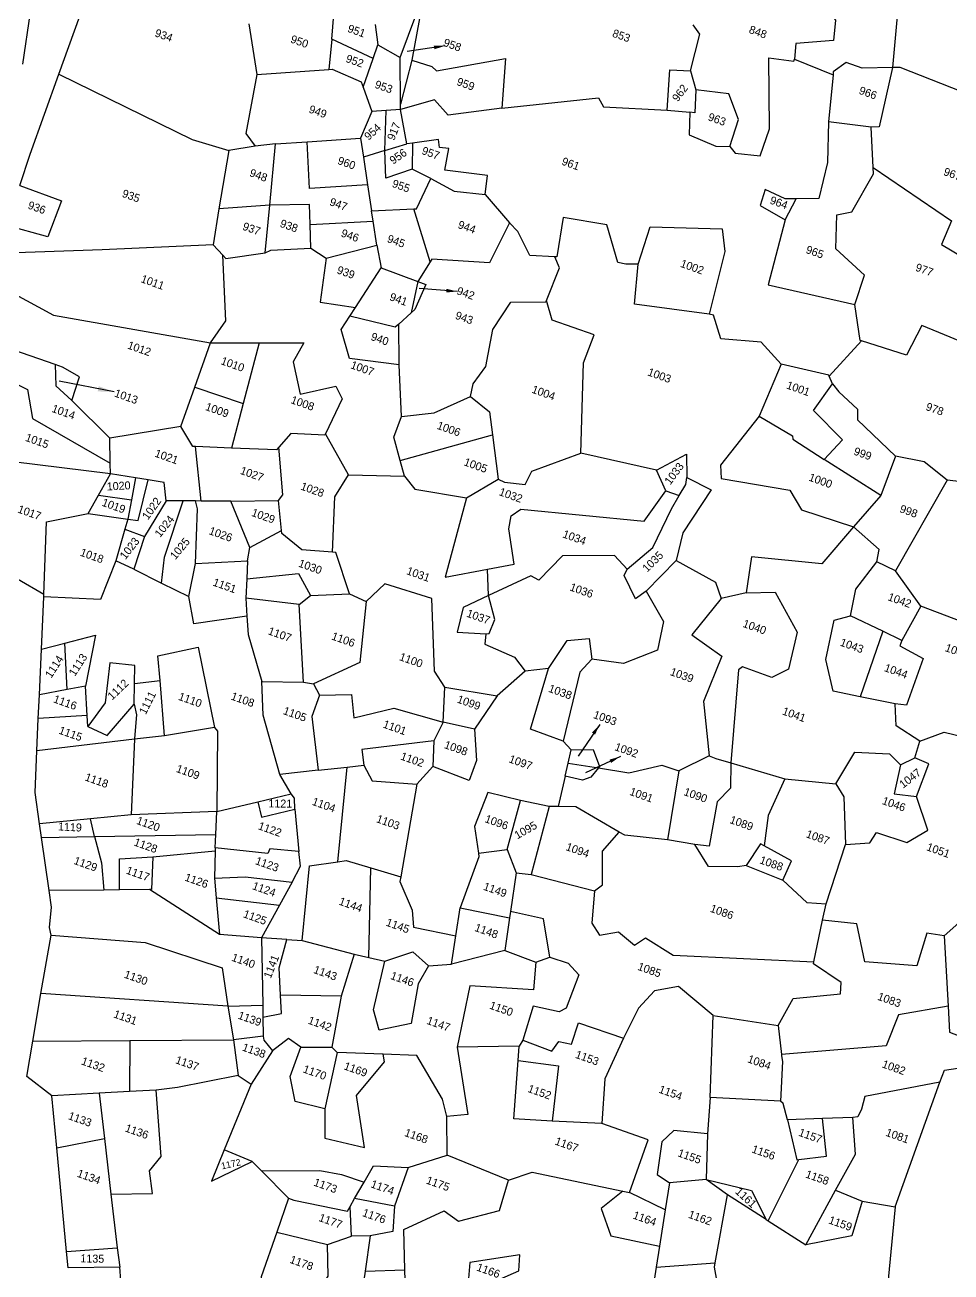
# Model space of a CAD drawing. Header units: metres. Extents: x 256890 to 259932, y 2184530 to 2188310.
# Drawn here: x 257702 to 258116, y 2185985 to 2186541 of the extents above; entities that cross this region are included whole.
import ezdxf

# ---------------------------------------------------------------- set-up
doc = ezdxf.new("R2010")
doc.units = ezdxf.units.M
doc.header["$LTSCALE"] = 0.3
for name, color, linetype in [('OFF', 1, 'Continuous'), ('POLY_PARCEL', 6, 'Continuous'), ('POLY_ROAD', 30, 'Continuous'), ('SYM_ARROW', 1, 'Continuous'), ('TEXT_PARCEL', 7, 'Continuous')]:
    doc.layers.add(name, color=color, linetype=linetype)
doc.styles.get("Standard").update_dxf_attribs({"font": 'simplex.shx'})
doc.styles.add('TEXT_MAP', font='', dxfattribs={"height": 1.8})
doc.styles.get('TEXT_MAP').set_extended_font_data('Kruti Dev 050')
doc.dimstyles.get("Standard").update_dxf_attribs({"dimtxt": 0.18, "dimasz": 0.18, "dimexe": 0.18, "dimexo": 0.0625, "dimgap": 0.09, "dimtad": 0, "dimtih": 1, "dimtoh": 1, "dimdec": 4, "dimzin": 0, "dimdsep": 46, "dimtxsty": 'Standard', "dimcen": 0.09, "dimadec": 0, "dimazin": 0, "dimtfac": 1, "dimtdec": 4, "dimtofl": 0, "dimtmove": 0, "dimatfit": 3, "dimfxl": 0, "dimtolj": 1, "dimtzin": 0, "dimarcsym": 0})

# ---------------------------------------------------------------- blocks, each defined once
blk = doc.blocks.new('TEXTARROW')
blk.add_leader([(0, 0), (8.64, 0)], dimstyle='Standard', override={"dimtxt": 2.5, "dimasz": 2.5, "dimexe": 1.25, "dimexo": 0.625, "dimgap": 0.625, "dimtad": 1, "dimtih": 0, "dimtoh": 0, "dimzin": 8, "dimcen": 2.5, "dimtofl": 1})
blk = doc.blocks.new('ee')
at = {"layer": 'OFF'}
blk.add_lwpolyline([(-1065.45, 694.22), (-1074.01, 713.48)], dxfattribs=at)
at = {"layer": 'POLY_PARCEL'}
for points in [[(-1008.9, 1065.41), (-1006.4, 1047.74), (-1000.85, 1026.09)], [(-1027.51, 1048.75), (-1024.56, 1048.19), (-1019.1, 1033.42), (-1016.47, 1031.81), (-1015.36, 1027.35), (-1023.11, 1023.87), (-1022.19, 1020.45)], [(-1000.85, 1026.09), (-1007.2, 1023.7), (-1011.01, 1023.64), (-1013.04, 1020.68), (-1012.89, 1020.08)], [(-1000.85, 1026.09), (-999.17, 1012.5), (-1000.88, 1011.88)], [(-981.77, 1026.13), (-999.18, 1026.72), (-1000.85, 1026.09)], [(-1043.4, 1010.14), (-1044.19, 1018.61), (-1046.29, 1020.12)], [(-1029.35, 997.04), (-1027.71, 996.05), (-1022.19, 997.43), (-1022.26, 1003.8), (-1027.81, 1018.81), (-1022.19, 1019.99), (-1022.19, 1020.45)], [(-1022.19, 1020.45), (-1012.89, 1020.08)], [(-1012.89, 1020.08), (-1010.27, 1009.78)], [(-1045.37, 1000), (-1047.87, 1008.76), (-1043.4, 1010.14)], [(-1043.4, 1010.14), (-1040.79, 1006.49)], [(-1000.88, 1011.88), (-1010.27, 1009.78)], [(-997.35, 1003.44), (-1000.88, 1011.88)], [(-1029.35, 997.04), (-1029.55, 1003.41), (-1033.56, 1008.14), (-1040.79, 1006.49)], [(-1010.27, 1009.78), (-1007.45, 1001.04), (-1006.53, 992.77), (-1011.34, 991.02)], [(-1105.93, 991.04), (-1105.72, 1006.55)], [(-1105.72, 1006.55), (-1103.29, 991.35)], [(-1040.79, 1006.49), (-1039.34, 1001.57), (-1040.39, 1001.31)], [(-990.91, 973.02), (-991.04, 979.98), (-999.16, 983.41), (-1001.53, 990.7), (-998.51, 992.47), (-996.8, 1002.12), (-997.35, 1003.44)], [(-997.35, 1003.44), (-976.72, 998.09), (-977.05, 992.31), (-962.91, 989.57)], [(-1080.56, 987.97), (-1060.87, 997.44), (-1059.1, 995.92), (-1045.37, 1000)], [(-1045.37, 1000), (-1040.39, 1001.31)], [(-1040.39, 1001.31), (-1038.81, 996.45), (-1032.31, 996.12), (-1029.35, 997.04)], [(-1113.7, 996.09), (-1111.63, 992)], [(-1103.29, 991.35), (-1098.56, 991.52), (-1097.24, 990.93), (-1083.54, 998.74), (-1080.56, 987.97)], [(-1121.82, 989.74), (-1123.26, 995.08)], [(-1111.63, 992), (-1105.93, 991.04)], [(-1111.6, 988.79), (-1111.63, 992)], [(-1102.39, 981.16), (-1105.93, 991.04)], [(-1103.29, 991.35), (-1102.39, 981.16)], [(-1011.34, 991.02), (-1013.69, 990.18), (-1018.61, 990.63), (-1018.48, 986.89), (-1012.04, 985.71)], [(-1012.04, 985.71), (-1011.34, 991.02)], [(-1121.82, 989.74), (-1120.15, 983.07)], [(-1111.6, 988.79), (-1121.82, 989.74)], [(-1111.56, 981.91), (-1111.6, 988.79)], [(-1080.56, 987.97), (-1091.4, 982.46), (-1095.47, 984.62), (-1101.99, 980.04)], [(-1140.59, 986.73), (-1135.08, 976.59)], [(-1012.04, 985.71), (-1010.73, 970.64), (-990.91, 973.02)], [(-1135.08, 976.59), (-1120.15, 983.07)], [(-1120.15, 983.07), (-1119.49, 983.36), (-1112.38, 982.92), (-1111.56, 981.91)], [(-1111.56, 981.91), (-1107.9, 977.42)], [(-1101.99, 980.04), (-1104.91, 978.74)], [(-1101.99, 980.04), (-1102.39, 981.16)], [(-1098.04, 973.22), (-1101.99, 980.04)], [(-1135.08, 976.59), (-1132.95, 963.26), (-1130.02, 961.27)], [(-1107.9, 977.42), (-1108.29, 970.92)], [(-1104.91, 978.74), (-1107.9, 977.42)], [(-1102.18, 970.13), (-1104.91, 978.74)], [(-1077.61, 968.39), (-1078.53, 972.59), (-1087.99, 970.49), (-1088.78, 975.42), (-1090.82, 974.92), (-1091.61, 976.56), (-1096.9, 973.81)], [(-1039.9, 965.2), (-1040.17, 974), (-1024.76, 979.01), (-1022.46, 974.48), (-1021.01, 959.97)], [(-1096.9, 973.81), (-1098.04, 973.22)], [(-1096.9, 973.81), (-1094.96, 968.29)], [(-960.36, 972.92), (-975.08, 973.67), (-976.13, 966.19), (-986.72, 965.87)], [(-1119.27, 966.15), (-1108.29, 970.92)], [(-1108.29, 970.92), (-1106.22, 967.09)], [(-1102.18, 970.13), (-1098.04, 973.22)], [(-1039.9, 965.2), (-1042.47, 964.29), (-1044.31, 964.02), (-1049.5, 971.18), (-1059.28, 969.41), (-1057.64, 960.61), (-1058.1, 960.47)], [(-986.72, 965.87), (-987.03, 965.86), (-990.91, 973.02)], [(-1102.18, 970.13), (-1106.22, 967.09)], [(-1094.96, 968.29), (-1099.88, 964.35), (-1102.18, 970.13)], [(-1090.29, 967.67), (-1094.96, 968.29)], [(-1090.29, 967.67), (-1084.38, 966.75), (-1077.61, 968.39)], [(-1077.61, 968.39), (-1070.32, 964.25)], [(-1125.83, 963.3), (-1119.27, 966.15)], [(-1103.23, 961.56), (-1115.28, 956.42), (-1119.27, 966.15)], [(-1106.22, 967.09), (-1103.23, 961.56)], [(-1091.61, 959.96), (-1091.08, 960.18), (-1090.29, 967.67)], [(-1021.01, 959.97), (-1037.63, 956.49), (-1039.9, 965.2)], [(-990.91, 955.91), (-986.72, 965.87)], [(-1125.83, 963.3), (-1130.02, 961.27)], [(-1122.45, 949.9), (-1125.83, 963.3)], [(-1070.32, 964.25), (-1071.5, 954.25), (-1083.99, 950.7), (-1084.15, 949.96)], [(-1058.1, 960.47), (-1063.49, 958.84), (-1067.89, 963.04), (-1070.32, 964.25)], [(-1177.05, 961.68), (-1143.81, 957.9), (-1135.25, 958.35)], [(-1130.02, 961.27), (-1130.02, 961.27), (-1135.25, 958.35)], [(-1103.23, 961.56), (-1100.41, 956.34)], [(-1100.41, 956.34), (-1091.61, 959.96)], [(-1084.15, 949.96), (-1091.61, 959.96)], [(-1056.57, 950.62), (-1056.26, 958.47), (-1058.1, 960.47)], [(-1002, 954.86), (-1007.91, 957.98), (-1016.71, 955.68), (-1020.06, 960.08), (-1021.01, 959.97)], [(-1135.25, 958.35), (-1132.94, 945.24)], [(-1112.4, 948.8), (-1099.3, 954.28)], [(-1099.3, 954.28), (-1100.41, 956.34)], [(-1096.69, 949.46), (-1099.3, 954.28)], [(-1002, 954.86), (-1002.72, 942.18)], [(-990.91, 955.91), (-991.09, 956.1), (-1002, 954.86)], [(-985.71, 937.88), (-983.28, 943.46), (-991.62, 947.44), (-989.65, 954.53)], [(-989.65, 954.53), (-990.91, 955.91)], [(-989.65, 954.53), (-987.68, 953.35), (-982.42, 951.05), (-981.63, 948.82), (-970.86, 943.99)], [(-1112.4, 948.8), (-1114.03, 953), (-1122.45, 949.9)], [(-936.34, 953.51), (-938.96, 941.86), (-941.46, 938.18), (-952.33, 944.15), (-958.05, 942.78)], [(-1122.45, 949.9), (-1132.94, 945.24)], [(-1119.81, 939.44), (-1122.45, 949.9)], [(-1110.49, 943.88), (-1112.4, 948.8)], [(-1106.48, 942.89), (-1096.69, 949.46)], [(-1096.69, 949.46), (-1094.1, 945.04)], [(-1084.15, 949.96), (-1085.3, 944.9)], [(-1065.39, 924.48), (-1065.79, 927.37), (-1064.47, 932.04), (-1065.78, 940.41), (-1064.01, 947.57), (-1056.59, 950.26), (-1056.57, 950.62)], [(-1037.74, 920.84), (-1044.04, 940.14), (-1043.85, 946.91), (-1053.9, 946.81), (-1056.57, 950.62)], [(-1132.94, 945.24), (-1131.44, 937.21)], [(-1119.81, 939.44), (-1118.83, 940.39), (-1110.49, 943.88)], [(-1110.49, 943.88), (-1106.48, 942.89)], [(-1106.48, 942.89), (-1104.44, 933.11), (-1096.55, 934.68)], [(-1096.55, 934.68), (-1094.1, 945.04)], [(-1094.1, 945.04), (-1085.3, 944.9)], [(-1085.3, 944.9), (-1084.31, 937.73)], [(-1085.3, 944.9), (-1083.33, 944.87), (-1083.79, 938.7), (-1084.31, 937.73)], [(-970.86, 943.99), (-970.99, 934.53)], [(-958.05, 942.78), (-964.29, 944.98), (-970.86, 943.99)], [(-958.05, 942.78), (-962.18, 919.71)], [(-1002.72, 942.18), (-1007.25, 928.85), (-1006.07, 926.1), (-990.63, 928.82), (-986.69, 925.47), (-974.4, 925.86)], [(-1002.72, 942.18), (-994.18, 940.54), (-993.85, 939.82), (-985.71, 937.88)], [(-1131.44, 937.21), (-1154.59, 927.71), (-1176.74, 918.97)], [(-1131.44, 937.21), (-1128.59, 935.69)], [(-1128.59, 935.69), (-1127.76, 935.24), (-1119.81, 939.44)], [(-1084.31, 937.73), (-1086.12, 934.41)], [(-970.99, 934.53), (-985.71, 937.88)], [(-1176.91, 935.11), (-1166.92, 935.07), (-1167.12, 926.34), (-1176.66, 925.68)], [(-1124.61, 916.24), (-1122.99, 922.06), (-1128.59, 935.69)], [(-1097.09, 932.43), (-1096.55, 934.68)], [(-1086.12, 934.41), (-1086.61, 933.51), (-1097.09, 932.43)], [(-1082.93, 925.83), (-1086.12, 934.41)], [(-970.99, 934.53), (-974.4, 925.86)], [(-1082.93, 925.83), (-1093.97, 923.37), (-1097.91, 928.95), (-1097.09, 932.43)], [(-1020.45, 922.97), (-1015.26, 928.62), (-1013.48, 923.69)], [(-1078.53, 915.06), (-1082.93, 925.83)], [(-974.4, 925.86), (-978.27, 915.59), (-993.78, 911.78), (-992.13, 903.77)], [(-966.78, 920.22), (-967.23, 922.97), (-974.4, 925.86)], [(-1114.28, 919.93), (-1104.84, 923.3), (-1105.63, 918.44), (-1101.75, 912.14), (-1094.79, 916.53), (-1092.49, 914.3), (-1093.37, 905.64)], [(-1078.53, 915.06), (-1071.9, 918.31), (-1065.39, 924.48)], [(-1065.39, 924.48), (-1060.2, 922.68), (-1057.86, 918.06)], [(-1013.69, 919.28), (-1013.16, 922.12), (-1013.48, 923.69)], [(-1013.48, 923.69), (-1007.38, 922.91), (-1010.13, 911.68), (-1009.41, 905.31)], [(-1053.31, 909.09), (-1051.73, 908.95), (-1047.2, 910.01), (-1046.74, 913.29), (-1037.74, 920.84)], [(-1020.45, 922.97), (-1037.74, 920.84)], [(-1016.9, 919.29), (-1020.45, 922.97)], [(-968.29, 906.79), (-969.14, 912.8), (-966.78, 920.22)], [(-962.18, 919.71), (-966.78, 920.22)], [(-1124.61, 916.24), (-1114.28, 919.93)], [(-1114.28, 919.93), (-1113.07, 905.84)], [(-1075.5, 905.6), (-1057.86, 918.06)], [(-1057.86, 918.06), (-1053.31, 909.09)], [(-1048.74, 889.18), (-1043.51, 892.24), (-1047.32, 899.36), (-1047.78, 902.32), (-1046.27, 904.42), (-1019.2, 911.18), (-1016.9, 919.29)], [(-1019.13, 899.73), (-1015.39, 906.29), (-1014.34, 915.88), (-1013.69, 919.28)], [(-1016.9, 919.29), (-1013.69, 919.28)], [(-954.1, 914.13), (-962.18, 919.71)], [(-1177.62, 912.92), (-1159.95, 910.19), (-1124.61, 916.24)], [(-1124.58, 905.6), (-1124.61, 916.24)], [(-1075.5, 905.6), (-1078.6, 910.07), (-1078.53, 915.06)], [(-954.1, 914.13), (-955.55, 905.43)], [(-938.07, 913.8), (-954.1, 914.13)], [(-1058.62, 902.75), (-1053.31, 909.09)], [(-960.17, 890.33), (-966.25, 889.45), (-970.19, 895.63), (-971.44, 904.56), (-968.29, 906.79)], [(-960.32, 905.94), (-968.29, 906.79)], [(-1124.58, 905.6), (-1113.07, 905.84)], [(-1124.55, 896.28), (-1124.58, 905.6)], [(-1113.07, 905.84), (-1112.18, 895.51)], [(-1093.37, 905.64), (-1093.41, 905.27), (-1100.7, 903.11), (-1102.19, 899.25)], [(-1085.37, 898.65), (-1093.37, 905.64)], [(-1073.41, 902.59), (-1075.5, 905.6)], [(-1009.41, 905.31), (-1013.48, 896.51)], [(-1009.41, 905.31), (-999.49, 903.67), (-996.99, 900.65)], [(-992.13, 903.77), (-996.99, 900.65)], [(-992.13, 903.77), (-986.02, 906.07), (-978.34, 899.27), (-977.42, 890.73), (-980.31, 887.71), (-987.34, 887.78), (-987.93, 886.86), (-982.55, 866.54)], [(-960.32, 905.94), (-960.17, 890.33)], [(-955.55, 905.43), (-960.32, 905.94)], [(-955.55, 905.43), (-955.55, 904.12), (-949.7, 903.2), (-949.64, 892.03), (-952.19, 891.49)], [(-1085.37, 898.65), (-1073.41, 902.59)], [(-1073.41, 902.59), (-1070.25, 900.65), (-1058.62, 902.75)], [(-1058.62, 902.75), (-1057.11, 884.3), (-1048.74, 889.18)], [(-1019.13, 899.73), (-1022.88, 901.7), (-1033.85, 897.69), (-1037.07, 890.73), (-1039.11, 891.03), (-1046.54, 883.68)], [(-996.99, 900.65), (-1000.48, 890.73), (-992.53, 888.5), (-992.99, 877.5), (-987.67, 866.41)], [(-1155.89, 899.87), (-1179.55, 899.63)], [(-1149.64, 893.49), (-1149.84, 899.1), (-1154.18, 899.89), (-1155.89, 899.87)], [(-1155.89, 899.87), (-1154.18, 895.42), (-1149.64, 893.49)], [(-1102.19, 899.25), (-1102.48, 898.51), (-1112.18, 895.51)], [(-1098.27, 887.97), (-1097.81, 889.48), (-1102.19, 899.25)], [(-1082.93, 881.04), (-1086.64, 892.99), (-1085.37, 898.65)], [(-1013.48, 896.51), (-1015.19, 894.08), (-1019.33, 898.15), (-1019.13, 899.73)], [(-1180.22, 894.99), (-1159.89, 892.47), (-1156.61, 886.69), (-1136.75, 883.13)], [(-1124.55, 896.28), (-1138.74, 888.43)], [(-1119.94, 893.11), (-1120.54, 892.93), (-1124.55, 896.28)], [(-1112.18, 895.51), (-1119.94, 893.11)], [(-1013.48, 896.51), (-1007.54, 891.43), (-1006.59, 884.92), (-1012.81, 879.48), (-1019.86, 878.01)], [(-1138.74, 888.43), (-1149.64, 893.49)], [(-1114.61, 882), (-1119.94, 893.11)], [(-952.19, 891.49), (-960.17, 890.33)], [(-944.11, 885.42), (-950.29, 886.93), (-952.19, 891.49)], [(-944.11, 885.42), (-939.64, 889.16), (-932.68, 889.91)], [(-1136.75, 883.13), (-1138.74, 888.43)], [(-1108.32, 884.23), (-1098.27, 887.97)], [(-1095.36, 881.85), (-1098.27, 887.97)], [(-1046.54, 883.68), (-1048.74, 889.18)], [(-1108.32, 884.23), (-1114.61, 882)], [(-1100.83, 875.82), (-1108.32, 884.23)], [(-943.91, 881.54), (-944.11, 885.42)], [(-1135.91, 880.88), (-1136.75, 883.13)], [(-1130.32, 881.92), (-1135.91, 880.88)], [(-1127.48, 882.45), (-1130.32, 881.92)], [(-1130.32, 881.92), (-1129.51, 876.96)], [(-1128.79, 872.6), (-1126.52, 873.07), (-1127.48, 882.45)], [(-1122.05, 879.37), (-1123.89, 883.11), (-1127.48, 882.45)], [(-1115.83, 881.57), (-1118.42, 880.65)], [(-1114.61, 882), (-1115.83, 881.57)], [(-1111.08, 868.3), (-1114.83, 880.09), (-1115.83, 881.57)], [(-1100.83, 875.82), (-1095.36, 881.85)], [(-1082.93, 881.04), (-1089.59, 879.27), (-1095.04, 881.18), (-1095.36, 881.85)], [(-1076.2, 873.53), (-1082.16, 881.24), (-1082.93, 881.04)], [(-1046.54, 883.68), (-1051.06, 879.21), (-1050.47, 873.56), (-1044.26, 875.4)], [(-1044.26, 875.4), (-1043.59, 875.71), (-1043.38, 879.08), (-1046.54, 883.68)], [(-1028.33, 872.8), (-1026.49, 880.09), (-1021.96, 882.19), (-1019.86, 878.01)], [(-946.41, 878.98), (-943.91, 881.54)], [(-940.63, 873.46), (-940.5, 881.34), (-943.91, 881.54)], [(-1135.91, 880.88), (-1157.41, 876.07)], [(-1136.83, 875.49), (-1135.91, 880.88)], [(-1122.05, 879.37), (-1123.96, 870.18)], [(-1118.42, 880.65), (-1122.05, 879.37)], [(-1116.81, 861.61), (-1118.18, 867.29), (-1118.42, 880.65)], [(-1048.9, 860.98), (-1052.34, 863.58), (-1058.38, 878.75), (-1069.48, 878.35), (-1072.06, 873.2)], [(-958.69, 870.02), (-957.05, 878.19), (-949.63, 880.43), (-946.41, 878.98)], [(-946.41, 878.98), (-945.62, 872.35), (-940.63, 873.46)], [(-1137.62, 870.8), (-1136.83, 875.49)], [(-1136.83, 875.49), (-1129.51, 876.96)], [(-1129.51, 876.96), (-1128.79, 872.6)], [(-1100.24, 872.8), (-1100.83, 875.82)], [(-1044.26, 875.4), (-1043.64, 873.1), (-1036.41, 872.57), (-1033.06, 870.41)], [(-1019.86, 878.01), (-1021.39, 874.36), (-1019.76, 858.46)], [(-1137.62, 870.8), (-1128.79, 872.6)], [(-1128.79, 872.6), (-1128.66, 870.29)], [(-1111.08, 868.3), (-1100.24, 872.8)], [(-1100.24, 872.8), (-1099.07, 868.93)], [(-1099.07, 868.93), (-1088.48, 873.98), (-1084.28, 870.21)], [(-1084.28, 870.21), (-1076.2, 873.53)], [(-1072.06, 873.2), (-1068.77, 859.8), (-1076.99, 851.79)], [(-1076.2, 873.53), (-1072.06, 873.2)], [(-1028.33, 872.8), (-1033.06, 870.41)], [(-1019.76, 858.46), (-1027.61, 858.56), (-1028.33, 872.8)], [(-952.06, 857.94), (-947.07, 860.1), (-946.41, 862.79), (-939.25, 862.99), (-935.7, 867.19), (-940.63, 873.46)], [(-1140.92, 850.29), (-1145.83, 865.88), (-1137.62, 870.8)], [(-1128.66, 870.29), (-1128.23, 862.89)], [(-1128.66, 870.29), (-1123.96, 870.18)], [(-1123.96, 870.18), (-1123.76, 862.43)], [(-1086.05, 867.45), (-1084.28, 870.21)], [(-1033.06, 870.41), (-1037.14, 863.08)], [(-969.93, 867.26), (-958.69, 870.02)], [(-958.69, 870.02), (-956.07, 867.92), (-952.06, 857.94)], [(-1110.03, 860.82), (-1111.08, 868.3)], [(-1099.07, 868.93), (-1097.81, 864.79)], [(-1086.05, 867.45), (-1097.81, 864.79)], [(-1079.22, 851.33), (-1086.05, 867.45)], [(-982.55, 866.54), (-969.93, 867.26)], [(-969.93, 867.26), (-970.65, 858.23), (-969.19, 851.51)], [(-1097.81, 864.79), (-1096.22, 861.07)], [(-987.67, 866.41), (-992.99, 860.89)], [(-987.67, 866.41), (-986.09, 866.34), (-982.55, 866.54)], [(-982.55, 866.54), (-980.7, 861.19), (-982.48, 857.25), (-980.84, 847.29), (-984.05, 846.54)], [(-1128.23, 862.89), (-1128.49, 853.5), (-1140.76, 849.75)], [(-1123.76, 862.43), (-1128.23, 862.89)], [(-1123.76, 862.43), (-1116.81, 861.61)], [(-1116.81, 861.61), (-1110.03, 860.82)], [(-1048.9, 860.98), (-1037.14, 863.08)], [(-1037.14, 863.08), (-1039.44, 854.29)], [(-1096.22, 861.07), (-1106.88, 855.43), (-1110.03, 860.82)], [(-1096.22, 861.07), (-1094.59, 857.24), (-1088.15, 848.31)], [(-1046.63, 853.4), (-1048.9, 860.98)], [(-1017.36, 857.24), (-1012.76, 858.95), (-1010.13, 855.86), (-1010.26, 855.47)], [(-1010.26, 855.47), (-1003.43, 856.75), (-997, 860.89), (-992.99, 860.89)], [(-992.99, 860.89), (-990.16, 845.43)], [(-1017.36, 857.24), (-1019.76, 858.46)], [(-1017.03, 854.21), (-1017.36, 857.24)], [(-951.73, 843.88), (-952.06, 857.94)], [(-1074.88, 849.82), (-1068.12, 852.35), (-1065.88, 847.56), (-1058.13, 852.68), (-1046.63, 853.4)], [(-1046.63, 853.4), (-1047.16, 848.8)], [(-1039.44, 854.29), (-1046.63, 853.4)], [(-1039.44, 854.29), (-1036.68, 847.82), (-1036.68, 843.02), (-1045.45, 843.22)], [(-1017.03, 854.21), (-1010.26, 855.47)], [(-1016.7, 851.2), (-1017.03, 854.21)], [(-1010.26, 855.47), (-1011.12, 852.91), (-1012.7, 851.66), (-1016.7, 851.2)], [(-920.38, 853.04), (-924.27, 846.05)], [(-1109.79, 840.87), (-1112.15, 845.93), (-1104.2, 850.79), (-1094.68, 835)], [(-1088.15, 848.31), (-1079.22, 851.33)], [(-1079.22, 851.33), (-1076.99, 851.79)], [(-1076.99, 851.79), (-1074.88, 849.82)], [(-1016.7, 851.2), (-1015.86, 844.23)], [(-969.19, 851.51), (-970.13, 851.66), (-971.57, 845.95)], [(-962.64, 845.62), (-962.31, 850.35), (-969.19, 851.51)], [(-1077.31, 829.99), (-1085.33, 841.28), (-1088.15, 848.31)], [(-1074.88, 849.82), (-1074.88, 844.7), (-1069.5, 833.83)], [(-1047.16, 848.8), (-1061.81, 841.45), (-1060.17, 838.3)], [(-1047.16, 848.8), (-1045.45, 843.22)], [(-1132.82, 841.58), (-1126.87, 845.6), (-1125.16, 834.04)], [(-1000.97, 843.45), (-1012.11, 845.49), (-1015.86, 844.23)], [(-990.16, 845.43), (-999.56, 843.2), (-1000.97, 843.45)], [(-984.05, 846.54), (-990.16, 845.43)], [(-971.57, 845.95), (-973.21, 845.03), (-979.45, 842.87), (-984.05, 846.54)], [(-971.57, 845.95), (-962.64, 845.62)], [(-962.64, 845.62), (-955.94, 842.73), (-951.73, 843.88)], [(-924.27, 846.05), (-928.15, 845.26), (-927.75, 837.58), (-939.12, 834.49), (-943.72, 841.98), (-951.27, 840.14)], [(-924.27, 846.05), (-918.14, 831.43)], [(-1114.98, 838.26), (-1116.29, 842.12), (-1121.75, 840.81), (-1119.71, 832.01), (-1121.61, 825.64)], [(-1045.45, 843.22), (-1047.49, 838.3)], [(-1024.33, 842.67), (-1031.81, 841.92), (-1032.08, 833.71), (-1029.25, 828.35)], [(-1017.76, 843.59), (-1024.33, 842.67)], [(-1023.41, 831.27), (-1024.33, 842.67)], [(-1015.86, 844.23), (-1017.76, 843.59)], [(-1017.76, 843.59), (-1016.44, 827.79)], [(-1001.79, 829.1), (-1000.54, 831.01), (-1003.11, 838.1), (-1000.97, 843.45)], [(-951.27, 840.14), (-951.73, 843.88)], [(-1137.31, 838.54), (-1132.82, 841.58)], [(-1128.81, 831.9), (-1132.82, 841.58)], [(-1114.98, 838.26), (-1109.79, 840.87)], [(-1104.66, 829.48), (-1109.79, 840.87)], [(-949.91, 830.64), (-951.27, 840.14)], [(-1113.47, 833.85), (-1114.98, 838.26)], [(-1069.5, 833.83), (-1063.58, 836.67)], [(-1063.58, 836.67), (-1060.17, 838.3)], [(-1058.42, 815.9), (-1063.58, 836.67)], [(-1060.17, 838.3), (-1057.21, 835.67), (-1047.49, 838.3)], [(-1047.49, 838.3), (-1043.91, 817.47)], [(-1125.16, 834.04), (-1128.81, 831.9)], [(-1122.57, 827.91), (-1125.16, 834.04)], [(-1121.61, 825.64), (-1116.82, 825.18), (-1113.47, 833.85)], [(-1113.47, 833.85), (-1112.15, 831.81), (-1110.78, 826.63), (-1110.73, 826.47)], [(-1094.68, 835), (-1104.66, 829.48)], [(-1094.68, 835), (-1093.76, 834.5), (-1087.85, 817.37)], [(-1069.5, 833.83), (-1077.31, 829.99)], [(-1128.81, 831.9), (-1134.29, 828.69)], [(-1029.25, 828.35), (-1023.41, 831.27)], [(-1023.41, 831.27), (-1019.73, 827)], [(-1001.79, 829.1), (-999.95, 822.08), (-997.4, 820.13), (-993.62, 822.26), (-989.18, 820.66), (-987.4, 823.03), (-980.24, 821.43), (-949.91, 830.64)], [(-952.67, 814.5), (-951.56, 821.36), (-941.83, 825.89), (-942.56, 828.38), (-949.85, 830.22), (-949.91, 830.64)], [(-918.14, 831.43), (-927.95, 825.83), (-928.21, 818.34), (-949.79, 808.58)], [(-918.14, 831.43), (-915.86, 825.99), (-911.26, 825.92), (-908.1, 823.65)], [(-1122.57, 827.91), (-1132.72, 823.57)], [(-1121.61, 825.64), (-1122.57, 827.91)], [(-1104.66, 829.48), (-1110.73, 826.47)], [(-1073.39, 826.75), (-1077.31, 829.99)], [(-1029.25, 828.35), (-1028.86, 827.6), (-1029.01, 815.35)], [(-1019.73, 827), (-1016.44, 827.79)], [(-1016.44, 827.79), (-1001.79, 829.1)], [(-1110.73, 826.47), (-1130.59, 816.63)], [(-1110.73, 826.47), (-1105.72, 810.21)], [(-1079.87, 822.55), (-1073.39, 826.75)], [(-1071.49, 823.8), (-1072.41, 826.1), (-1073.39, 826.75)], [(-1019.73, 827), (-1018.04, 818.4)], [(-1087.85, 817.37), (-1079.87, 822.55)], [(-1079.87, 822.55), (-1077.93, 819.6), (-1071.49, 823.8)], [(-1071.49, 823.8), (-1067.42, 815.13)], [(-914.14, 814.68), (-914.01, 817.61), (-910, 819.77), (-908.1, 823.65)], [(-1006.22, 811.7), (-1010.49, 819.32), (-1018.04, 818.4)], [(-1087.85, 817.37), (-1105.72, 810.21)], [(-1086.34, 812.4), (-1087.85, 817.37)], [(-1058.42, 815.9), (-1056.75, 816.79), (-1050.97, 817.1)], [(-1050.97, 817.1), (-1043.91, 817.47)], [(-1044.6, 797.98), (-1050.97, 817.1)], [(-1043.91, 817.47), (-1043.73, 816.4), (-1039, 811.21), (-1037.42, 807.73), (-1027.81, 809.1)], [(-1029.01, 815.35), (-1017.77, 817.02)], [(-1018.04, 818.4), (-1017.77, 817.02)], [(-1017.77, 817.02), (-1016.33, 809.73)], [(-1067.42, 815.13), (-1073.79, 813.49), (-1073.85, 812.34), (-1085.48, 809.58)], [(-1066.56, 808.11), (-1065.97, 812.11), (-1067.42, 815.13)], [(-1060.03, 796.53), (-1064.11, 812.85), (-1058.42, 815.9)], [(-1027.81, 809.1), (-1029.01, 815.35)], [(-967.19, 811.67), (-976.72, 815.22), (-981.51, 812.49), (-983.62, 807.57), (-984.47, 800.08)], [(-967.19, 811.67), (-952.67, 814.5)], [(-952.67, 814.5), (-949.79, 808.58)], [(-914.14, 814.68), (-928.92, 806.02), (-928.72, 803.06), (-928.86, 801.16), (-929.88, 800.61)], [(-914.14, 784.9), (-914.14, 814.68)], [(-1111.89, 802.82), (-1086.34, 812.4)], [(-1085.48, 809.58), (-1086.34, 812.4)], [(-1008.84, 809.54), (-1006.22, 811.7)], [(-1006.22, 811.7), (-1001.94, 811.8), (-998.73, 810.16), (-998.92, 802.15), (-1000.17, 800.84), (-1006.08, 800.05), (-1005.69, 792.1)], [(-961.67, 794.11), (-967.19, 811.67)], [(-1105.72, 810.21), (-1114.04, 806.28)], [(-1097.95, 802.92), (-1085.27, 808.95)], [(-1085.48, 809.58), (-1085.27, 808.95)], [(-1085.27, 808.95), (-1083.31, 803.05)], [(-1083.31, 803.05), (-1076.94, 805.68), (-1066.56, 808.11)], [(-1066.56, 808.11), (-1067.48, 802.3)], [(-1026.58, 802.74), (-1027.81, 809.1)], [(-1016.33, 809.73), (-1026.58, 802.74)], [(-1008.84, 809.54), (-1007.26, 803.52), (-1021.06, 799.58), (-1019.09, 785.66)], [(-1016.33, 809.73), (-1008.84, 809.54)], [(-949.79, 808.58), (-949.65, 808.29), (-949.06, 807.17), (-946.5, 798.64)], [(-1114.04, 806.28), (-1124.5, 801.34)], [(-1111.89, 802.82), (-1114.04, 806.28)], [(-1123.04, 798.59), (-1111.89, 802.82)], [(-1111.89, 802.82), (-1108.41, 797.76), (-1105.85, 792.18)], [(-1102.55, 793.47), (-1104.91, 799.97), (-1097.95, 802.92)], [(-1097.95, 802.92), (-1095.78, 795.96), (-1096.23, 795.79)], [(-1083.31, 803.05), (-1081.47, 799.05)], [(-1040.92, 798.41), (-1035.66, 802.48), (-1031.33, 800.7)], [(-1031.33, 800.7), (-1026.58, 802.74)], [(-1081.47, 799.05), (-1067.48, 802.3)], [(-1067.48, 802.3), (-1068.8, 793.99)], [(-1031.33, 800.7), (-1032.11, 796.11), (-1030.6, 787.18), (-1036.91, 783.3), (-1039.67, 787.18), (-1040.92, 798.41)], [(-1005.69, 792.1), (-998.73, 791.94), (-997.94, 794.5), (-995.11, 794.89), (-995.24, 799.95), (-984.47, 800.08)], [(-984.47, 800.08), (-985.39, 790.04), (-982.62, 780.38)], [(-929.88, 800.61), (-936.21, 798.11)], [(-928.07, 783.89), (-926.59, 793.09), (-929.88, 800.61)], [(-1081.47, 799.05), (-1077.99, 791.56)], [(-1060.03, 796.53), (-1047.95, 797.58)], [(-1047.95, 797.58), (-1044.6, 797.98)], [(-1047.95, 797.58), (-1047.55, 787.64)], [(-1044.6, 797.98), (-1040.92, 798.41)], [(-946.5, 798.64), (-961.67, 794.11)], [(-943.54, 795.22), (-945.71, 798.37), (-946.5, 798.64)], [(-936.21, 798.11), (-943.54, 795.22)], [(-938.2, 787.65), (-932.57, 790.43), (-936.21, 798.11)], [(-1096.23, 795.79), (-1102.55, 793.47)], [(-1077.99, 791.56), (-1096.23, 795.79)], [(-1068.8, 793.99), (-1077.99, 791.56)], [(-1063.32, 795.55), (-1068.8, 793.99)], [(-1068.8, 793.99), (-1063.47, 779.83)], [(-1063.32, 795.55), (-1060.03, 796.53)], [(-1060.45, 783.26), (-1062.86, 788.98), (-1063.32, 795.55)], [(-961.67, 794.11), (-959.44, 786.16)], [(-943.54, 795.22), (-938.55, 787.47), (-938.2, 787.65)], [(-1105.85, 792.18), (-1117.46, 787.98)], [(-1102.55, 793.47), (-1105.85, 792.18)], [(-1005.69, 792.1), (-1006.01, 790.52)], [(-1006.01, 790.52), (-1019.09, 785.66)], [(-1005.16, 787.42), (-1006.01, 790.52)], [(-1005.16, 787.42), (-996.23, 789.31), (-993.38, 777.09)], [(-1047.55, 787.64), (-1060.45, 783.26)], [(-1047.55, 787.64), (-1045.65, 776.12)], [(-1019.09, 785.66), (-1011.73, 772.2), (-1016.06, 770.11)], [(-993.38, 777.09), (-1001.67, 774.73), (-1005.16, 787.42)], [(-959.44, 786.16), (-966.88, 784.36), (-968.52, 781.01), (-967.08, 773.72), (-963.82, 772.96)], [(-959.44, 786.16), (-956.27, 776.41)], [(-940.05, 772.35), (-938.2, 787.65)], [(-1113.64, 778.63), (-1093.15, 784.24), (-1074.91, 784.7), (-1070.77, 776.95)], [(-1062.53, 777.33), (-1058.85, 779.46), (-1060.45, 783.26)], [(-930.27, 770.11), (-928.07, 783.89)], [(-921.63, 783.59), (-921.17, 775.51), (-930.27, 770.11)], [(-928.07, 783.89), (-921.63, 783.59)], [(-921.63, 783.59), (-914.14, 784.9)], [(-914.14, 784.9), (-909.8, 767.44), (-908.99, 767.63)], [(-1016.06, 770.11), (-1018.3, 773.5), (-1027.03, 780.78), (-1034.27, 778.53)], [(-982.62, 780.38), (-993.38, 777.09)], [(-971.59, 767.85), (-971.58, 780.44), (-982.62, 780.38)], [(-1070.77, 776.95), (-1063.47, 779.83)], [(-1063.47, 779.83), (-1062.53, 777.33)], [(-1062.53, 777.33), (-1061.03, 773.33)], [(-1034.27, 778.53), (-1044.12, 775.46)], [(-1042.47, 762.53), (-1040.31, 756.36), (-1031.11, 757.34), (-1036.76, 767.78), (-1033.41, 777.04), (-1034.27, 778.53)], [(-956.27, 776.41), (-945.84, 777.53), (-940.59, 772.47)], [(-1070.77, 776.95), (-1111.36, 765.5)], [(-1070.77, 776.95), (-1067.07, 770.28)], [(-1052.22, 773.82), (-1055.51, 774.71), (-1057.94, 770.9)], [(-1052.22, 773.82), (-1045.65, 776.12)], [(-1045.65, 776.12), (-1044.12, 775.46)], [(-1044.12, 775.46), (-1042.47, 762.53)], [(-956.27, 776.41), (-963.82, 772.96)], [(-950.62, 774.77), (-956.27, 776.41)], [(-940.59, 772.47), (-950.62, 774.77)], [(-948.08, 759.42), (-950.62, 774.77)], [(-1061.03, 773.33), (-1067.07, 770.28)], [(-1061.03, 773.33), (-1060.57, 772.48), (-1057.94, 770.9)], [(-1042.47, 762.53), (-1049.31, 761.87), (-1052.29, 766.8), (-1052.22, 773.82)], [(-963.82, 772.96), (-962.68, 766.89)], [(-940.59, 772.47), (-940.05, 772.35)], [(-940.05, 772.35), (-930.27, 770.11)], [(-1088.98, 762.29), (-1067.07, 770.28)], [(-1067.07, 770.28), (-1063.39, 763.05)], [(-1057.94, 770.9), (-1059.98, 762.17)], [(-1013.04, 761.97), (-1016.06, 770.11)], [(-998.13, 761.31), (-993.72, 764.81), (-973.07, 767.65)], [(-973.07, 767.65), (-976.37, 762.35), (-972.22, 757.26), (-961.15, 758.74)], [(-973.07, 767.65), (-971.59, 767.85)], [(-962.68, 766.89), (-971.59, 767.85)], [(-962.68, 766.89), (-961.15, 758.74)], [(-1109.51, 754.81), (-1088.98, 762.29)], [(-1088.98, 762.29), (-1085.23, 751.42)], [(-1063.39, 763.05), (-1075.35, 755.96), (-1079.68, 753.73)], [(-1063.39, 763.05), (-1059.98, 762.17)], [(-1059.98, 762.17), (-1060.69, 746.24)], [(-1020.37, 756.39), (-1013.04, 761.97)], [(-1013.36, 734.52), (-1016.66, 742.96), (-1009.49, 749.99), (-1005.68, 748.84), (-997.74, 754.22), (-998.13, 761.31)], [(-998.13, 761.31), (-1013.04, 761.97)], [(-961.15, 758.74), (-960.28, 754.05)], [(-960.28, 754.05), (-948.08, 759.42)], [(-916.37, 703.55), (-947.92, 758.48), (-948.08, 759.42)], [(-1028.62, 749.97), (-1027.86, 754.16), (-1020.37, 756.39)], [(-1020.37, 756.39), (-1020.37, 747.17)], [(-1079.68, 753.73), (-1085.23, 751.42)], [(-1081.37, 728.3), (-1072.61, 731.62), (-1074.97, 736.15), (-1073.59, 740.06), (-1079.68, 753.73)], [(-960.28, 754.05), (-958.04, 742.4), (-973.82, 721.65)], [(-1085.23, 751.42), (-1091.5, 748.8)], [(-1051.2, 744.61), (-1038.89, 749.14), (-1033.97, 749.93), (-1028.62, 749.97)], [(-1029.38, 745.78), (-1028.62, 749.97)], [(-1091.5, 748.8), (-1101.34, 744.7)], [(-1091.5, 748.8), (-1086.97, 739.64)], [(-1020.37, 747.17), (-1029.38, 745.78)], [(-1020.37, 747.17), (-1018.79, 741.72), (-1023.26, 739.09)], [(-1060.69, 746.24), (-1061.03, 738.63), (-1053.94, 745.92)], [(-1053.94, 745.92), (-1060.69, 746.24)], [(-1053.94, 745.92), (-1051.2, 744.61)], [(-1051.2, 744.61), (-1043.43, 740.9)], [(-1043.43, 740.9), (-1042.18, 740.83), (-1029.96, 742.6), (-1029.74, 743.79)], [(-1029.74, 743.79), (-1029.38, 745.78)], [(-1027.2, 737.58), (-1029.74, 743.79)], [(-1043.43, 740.9), (-1043.32, 732.77)], [(-1096.37, 734.03), (-1086.97, 739.64)], [(-1086.97, 739.64), (-1081.37, 728.3)], [(-1023.26, 739.09), (-1027.2, 737.58)], [(-1023.26, 739.09), (-1021.69, 731.22)], [(-1031.69, 734.02), (-1027.2, 737.58)], [(-1043.32, 732.77), (-1031.69, 734.02)], [(-1043.32, 732.77), (-1043.25, 722.13), (-1041.87, 717.64)], [(-1030.63, 720.66), (-1029.12, 727.36), (-1031.69, 734.02)], [(-1021.69, 731.22), (-1013.36, 734.52)], [(-1010.81, 727.99), (-1013.36, 734.52)], [(-1021.69, 731.22), (-1019.78, 721.63)], [(-1081.37, 728.3), (-1076, 717.42)], [(-1086.47, 712.81), (-1076, 717.42)], [(-1076, 717.42), (-1074.01, 713.48)]]:
    blk.add_lwpolyline(points, dxfattribs=at)
blk.add_lwpolyline([(-990.12, 746.33), (-1000.17, 740.98), (-998.72, 735.69), (-994.98, 737.4), (-989.13, 742.92)], close=True, dxfattribs=at)
at = {"layer": 'POLY_ROAD'}
for points in [[(-1177.05, 961.68), (-1176.97, 989.12), (-1173.69, 1000.28), (-1176.71, 1019.1)], [(-1189.14, 977.56), (-1187.77, 972.63), (-1185.53, 961.03)], [(-1176.91, 935.11), (-1177.1, 942.57), (-1177.05, 961.68)], [(-1140.92, 850.29), (-1147.65, 851.53), (-1160.4, 863.48)], [(-1140.76, 849.75), (-1140.92, 850.29)], [(-1137.31, 838.54), (-1140.76, 849.75)], [(-1134.29, 828.69), (-1137.31, 838.54)], [(-1132.72, 823.57), (-1134.29, 828.69)], [(-1130.59, 816.63), (-1132.72, 823.57)], [(-1124.5, 801.34), (-1127.84, 807.7), (-1130.59, 816.63)], [(-1123.04, 798.59), (-1124.5, 801.34)], [(-1117.46, 787.98), (-1123.04, 798.59)], [(-1113.64, 778.63), (-1114.56, 780.14), (-1115.68, 784.6), (-1117.46, 787.98)], [(-1111.36, 765.5), (-1113.64, 778.63)], [(-1109.51, 754.81), (-1111.36, 765.5)], [(-1101.34, 744.7), (-1108.12, 746.85), (-1109.51, 754.81)], [(-1096.37, 734.03), (-1101.34, 744.7)], [(-1086.47, 712.81), (-1096.37, 734.03)], [(-1074.01, 713.48), (-1084.91, 709.47), (-1086.47, 712.81)]]:
    blk.add_lwpolyline(points, dxfattribs=at)
at = {"layer": 'SYM_ARROW'}
for p, rotation in [((-1097.32, 996.88), 208.2959073622445), ((-1076.13, 945.77), 195.4582054344329), ((-1013.24, 864.79), 255.2505860576347), ((-1006.46, 859.55), 224.9881218974924)]:
    blk.add_blockref('TEXTARROW', p, dxfattribs=dict(at, rotation=rotation))
at = {"layer": 'SYM_ARROW', "xscale": 1.453891793901288, "yscale": 1.453891793901288, "zscale": 1.453891793901288, "rotation": 188.6508033633472}
blk.add_blockref('TEXTARROW', (-1141.34, 898.53), dxfattribs=at)
at = {"layer": 'TEXT_PARCEL', "style": 'TEXT_MAP'}
for s, p in [('848', (-1034.03, 1022.57)), ('966', (-1006.1, 1017.99)), ('853', (-1062.71, 1011.46)), ('967', (-982.04, 1007.17)), ('963', (-1036.11, 1000.97)), ('958', (-1097.83, 996.72)), ('951', (-1119.2, 992.46)), ('959', (-1092.05, 989.45)), ('950', (-1130.5, 985.9)), ('952', (-1117.31, 985.95)), ('964', (-1016.7, 987.99)), ('977', (-980.78, 984.77)), ('953', (-1109.22, 982.67)), ('961', (-1063.77, 980.5)), ('965', (-1005.34, 980.25)), ('934', (-1159.73, 976.94)), ('949', (-1121.31, 972.43)), ('957', (-1094.25, 972.18)), ('1002', (-1030.89, 967.82)), ('960', (-1111.33, 963.71)), ('955', (-1098.05, 962.98)), ('944', (-1080.99, 959.23)), ('978', (-968.05, 956.04)), ('948', (-1129.08, 954.46)), ('947', (-1109.92, 954.36)), ('945', (-1094.92, 950.9)), ('1001', (-999.22, 950.07)), ('946', (-1105.13, 948.62)), ('938', (-1118.8, 946.05)), ('942', (-1076.24, 945.12)), ('937', (-1126.51, 942.61)), ('1003', (-1029.63, 942.35)), ('999', (-979.96, 941.14)), ('935', (-1154.54, 940.46)), ('939', (-1103.21, 940.49)), ('941', (-1090.02, 938.77)), ('943', (-1074.7, 939.81)), ('998', (-965.86, 932.42)), ('936', (-1173.63, 930.85)), ('1004', (-1052.89, 929.92)), ('1000', (-987.53, 932.24)), ('940', (-1090.99, 928.93)), ('1011', (-1144.11, 923.79)), ('1007', (-1093.14, 921.4)), ('1006', (-1070.25, 915.1)), ('1042', (-961.72, 912.87)), ('1010', (-1120.95, 912.46)), ('1012', (-1141.93, 908.72)), ('1008', (-1103.18, 909.49)), ('1005', (-1061.79, 909.41)), ('1032', (-1052.09, 905.74)), ('1045', (-945.75, 906.42)), ('1009', (-1120.78, 901.58)), ('1034', (-1035.41, 901.6)), ('1043', (-968.42, 899.64)), ('1013', (-1141.08, 897.57)), ('1040', (-990.46, 896.25)), ('1044', (-957.12, 897.58)), ('1027', (-1108.56, 890.68)), ('1028', (-1094.57, 891.93)), ('1036', (-1029.89, 890.9)), ('1014', (-1153.2, 889.57)), ('1021', (-1127.98, 887.88)), ('1029', (-1103, 882.63)), ('1031', (-1065.73, 882)), ('1015', (-1156.61, 881.44)), ('1039', (-1002.22, 880.55)), ('1041', (-975.46, 880.68)), ('1037', (-1049.79, 877.53)), ('1026', (-1110.64, 875.54)), ('1030', (-1089.21, 875.43)), ('1019', (-1135.47, 873.47)), ('1046', (-947.53, 869.25)), ('1017', (-1152.82, 865.68)), ('1038', (-1026.75, 867.81)), ('1093', (-1015.26, 865.64)), ('1151', (-1105.92, 864.95)), ('1106', (-1076.69, 862.5)), ('1100', (-1060.76, 863.25)), ('1051', (-934.63, 862.81)), ('1018', (-1136.32, 861.25)), ('1092', (-1008.3, 860.45)), ('1107', (-1090.53, 858.8)), ('1099', (-1045.31, 858.62)), ('1090', (-990.26, 856.15)), ('1087', (-961.15, 856.46)), ('1091', (-1001.76, 852.1)), ('1089', (-978.4, 853.7)), ('1097', (-1029.81, 849.88)), ('1101', (-1059.14, 847.73)), ('1098', (-1044.59, 848)), ('1088', (-969.02, 847.43)), ('1105', (-1081.31, 843.03)), ('1108', (-1093.48, 842.17)), ('1102', (-1053, 842.28)), ('1110', (-1104.6, 838.13)), ('1096', (-1030.39, 835.38)), ('1094', (-1011.1, 835.58)), ('1086', (-975.86, 833.42)), ('1116', (-1130.91, 828.15)), ('1104', (-1068.32, 825.99)), ('1103', (-1053.4, 827.17)), ('1083', (-933.71, 827.43)), ('1115', (-1127.4, 821.93)), ('1109', (-1099.62, 822.68)), ('1149', (-1025.6, 820.94)), ('1122', (-1077.91, 816.74)), ('1085', (-986.83, 815.64)), ('1118', (-1118.33, 813.99)), ('1082', (-927.65, 813.44)), ('1123', (-1075.87, 809.13)), ('1148', (-1024.33, 811.56)), ('1120', (-1104.12, 808.67)), ('1144', (-1055.09, 806.88)), ('1128', (-1103.01, 803.91)), ('1124', (-1074.62, 803.6)), ('1145', (-1043.52, 805.97)), ('1084', (-956.56, 804.36)), ('1126', (-1089.59, 800.31)), ('1081', (-921.71, 799.23)), ('1129', (-1114.37, 795.45)), ('1117', (-1102.54, 797.36)), ('1125', (-1074.42, 796.96)), ('1146', (-1038.53, 795.02)), ('1150', (-1015.3, 796.22)), ('1153', (-993.39, 792.28)), ('1157', (-940.18, 792.65)), ('1143', (-1055.31, 790.47)), ('1154', (-973.07, 791.21)), ('1140', (-1073.6, 786.87)), ('1147', (-1027.47, 788.24)), ('1156', (-948.85, 785.58)), ('1158', (-935.56, 784.33)), ('1152', (-1000.9, 781.46)), ('1142', (-1052.64, 779.32)), ('1155', (-964.24, 779.17)), ('1159', (-927.19, 776.35)), ('1130', (-1095.09, 775.16)), ('1139', (-1067.87, 775.08)), ('1169', (-1041.59, 772.35)), ('1167', (-991.17, 772.38)), ('1138', (-1064.56, 768.65)), ('1170', (-1050.03, 768.61)), ('1162', (-957.36, 766.94)), ('1131', (-1094.34, 765.95)), ('1168', (-1023.71, 762.81)), ('1164', (-969.05, 762.59)), ('1137', (-1077.76, 760.91)), ('1132', (-1097.63, 753.55)), ('1175', (-1015.51, 754.37)), ('1174', (-1026.98, 749.39)), ('1173', (-1039.21, 745.43)), ('1136', (-1083.29, 742.65)), ('1176', (-1026.59, 742.66)), ('1133', (-1096.27, 740.95)), ('1166', (-998.26, 739.75)), ('1177', (-1035.45, 738.32)), ('1134', (-1090.03, 729.42)), ('1178', (-1038.44, 727.26))]:
    blk.add_text(s, height=1.8, dxfattribs=at).set_placement(p)
for s, height, rotation, p in [('962', 1.8, 72.3464, (-1043.72, 1002.47)), ('917', 1.8, 87.9541, (-1100.91, 972.86)), ('954', 1.8, 62.0979, (-1106.33, 970.98)), ('956', 1.8, 54.6321, (-1099.34, 967.75)), ('1033', 1.8, 72.894, (-1016.36, 920.75)), ('1035', 1.8, 64.129, (-1014.67, 900.49)), ('1020', 1.8, 22.8295, (-1135.38, 877.09)), ('1022', 1.8, 74.0514, (-1124.44, 873.85)), ('1047', 1.8, 57.2594, (-944.08, 874.09)), ('1024', 1.8, 70.9708, (-1120.54, 871.03)), ('1025', 1.8, 70.0131, (-1115.62, 867.49)), ('1023', 1.8, 71.5615, (-1126.22, 863.73)), ('1113', 1.8, 76.6049, (-1128.11, 835.17)), ('1095', 1.8, 49.1164, (-1022.04, 834.18)), ('1114', 1.8, 76.7569, (-1132.99, 832.98)), ('1112', 1.8, 63.4303, (-1118.41, 832.96)), ('1111', 1.8, 83.2889, (-1110.19, 832.42)), ('1121', 1.8, 19.0899, (-1077.23, 822.15)), ('1119', 1.8, 16.4568, (-1120.13, 801.38)), ('1141', 1.8, 88.363, (-1063.76, 785.96)), ('1161', 1.8, 336.8057, (-949.3, 775.8)), ('1172', 1.5, 32.2703, (-1059.71, 741.93)), ('1135', 1.8, 18.4278, (-1082.71, 711.55))]:
    blk.add_text(s, height=height, rotation=rotation, dxfattribs=at).set_placement(p)
blk = doc.blocks.new('QQ')
at = {"xscale": 1.98365995603694, "yscale": 1.98365995603694, "zscale": 1.98365995603694, "rotation": 340.3739188649445}
blk.add_blockref('ee', (259275.92, 2183938.28), dxfattribs=at)

msp = doc.modelspace()

# ---------------------------------------------------------------- block references
msp.add_blockref('QQ', (0, 0))

doc.saveas('drawing.dxf')
